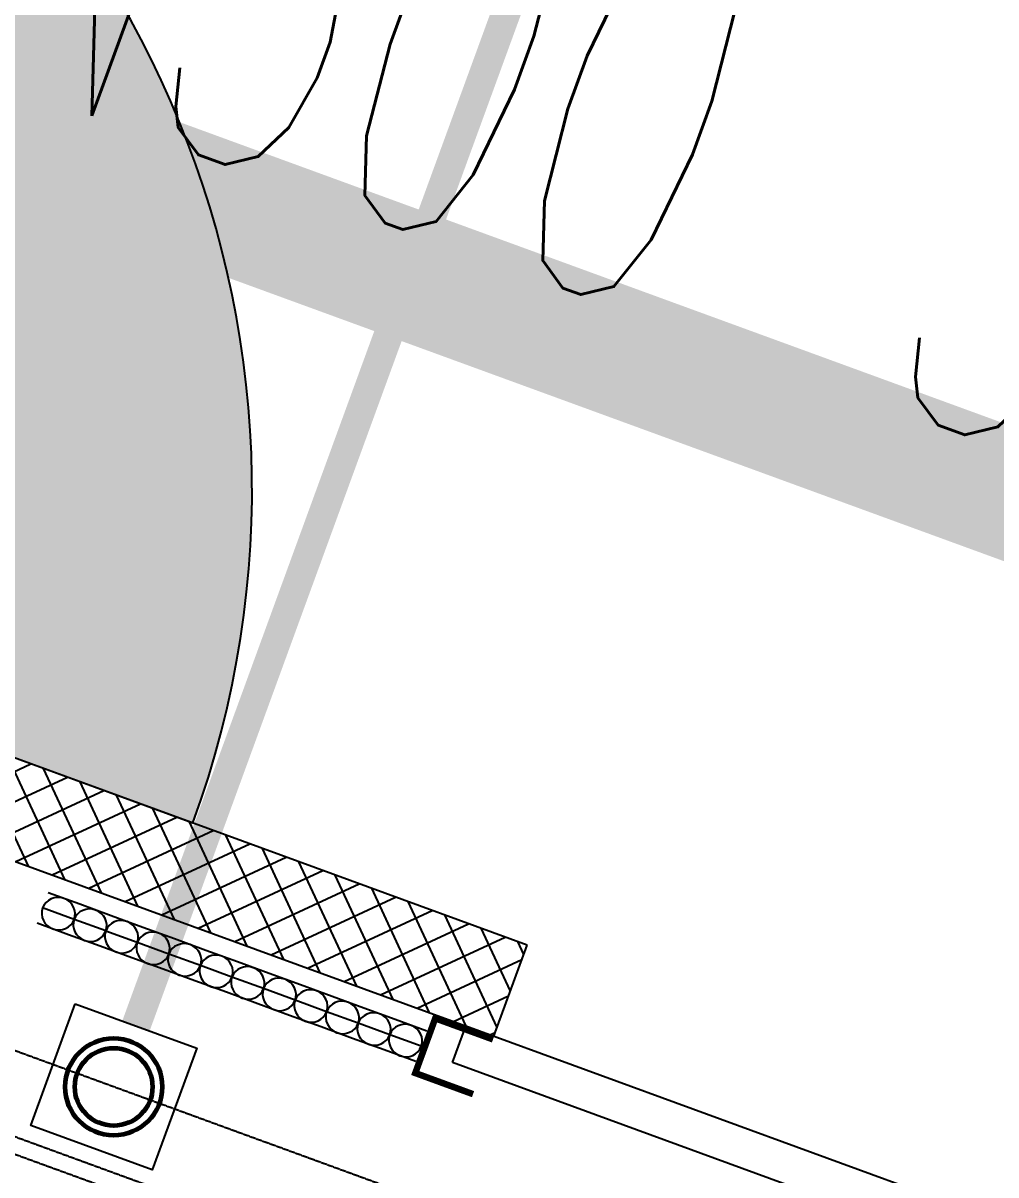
# Model space of a CAD drawing. Extents: x -111898 to 889894, y -2 to 1194865.
# Drawn here: x 599772 to 602778, y 841431 to 844991 of the extents above; entities that cross this region are included whole.
import ezdxf

# ---------------------------------------------------------------- set-up
doc = ezdxf.new("R2010")
doc.units = 0
doc.header["$LTSCALE"] = 10
doc.header["$MEASUREMENT"] = 0
doc.linetypes.add('10平面$0$10平面$0$DASH', pattern=[0.35, 0.25, -0.1])
doc.linetypes.add('10平面$0$DASH', pattern=[0.35, 0.25, -0.1])
doc.layers.get('Defpoints').update_dxf_attribs({"color": 210})
for name, color, linetype in [('0-WALL', 252, 'Continuous'), ('1-单体雨水', 131, 'Continuous'), ('10平面$0$10平面$0$WINDOW', 4, 'Continuous'), ('10平面$0$A-HRAIL', 173, 'Continuous'), ('10平面$0$A-SFCE', 30, 'Continuous'), ('10平面$0$AS-WALL', 40, 'Continuous'), ('10平面$0$PUB_HATCH', 8, 'Continuous'), ('10平面$0$WINDOW', 4, 'Continuous'), ('TEXT_污水', 2, 'Continuous'), ('WALL', 252, 'Continuous')]:
    doc.layers.add(name, color=color, linetype=linetype)
doc.layers.add('GPS-ZF污水', color=2, linetype='TG_W', lineweight=60)
doc.layers.add('LG-ZF雨水', color=4, linetype='Continuous', lineweight=60)
doc.styles.add('_TWT_PIPEDN', font='SIMPLEX', dxfattribs={"width": 0.6, "height": 3, "bigfont": 'HZTXT'})
doc.styles.add('TG_LINETYPE', font='SIMPLEX', dxfattribs={"width": 0.8, "height": 3.5, "bigfont": 'HZTXT'})
doc.linetypes.add('TG_W', pattern='A,2,-0.3,["W",TG_LINETYPE,S=0.1,R=0,X=-0.23,Y=-0.15],0', length=2.3)

# ---------------------------------------------------------------- blocks, each defined once
blk = doc.blocks.new('10平面$0$10平面$0$$DorLib2D$00000126')
at = {"color": 0, "linetype": '10平面$0$10平面$0$DASH'}
for p, q in [((-0.532, 0.9), (0.532, 0.9)), ((-0.532, 0.5), (0.532, 0.5))]:
    blk.add_line(p, q, dxfattribs=at)
at = {"color": 0, "linetype": 'Continuous'}
blk.add_line((0.532, 0.9), (0.532, 0.5), dxfattribs=at)
blk = doc.blocks.new('10平面$0$42343243')
at = {"layer": '10平面$0$PUB_HATCH'}
h = blk.add_hatch(dxfattribs=at)
h.set_pattern_fill('多孔材料', color=256, scale=30, style=0)
h.set_pattern_definition([(45, (60, 0), (-60.000061, 60.000061), []), (135, (60, 0), (-60.000061, -60.000061), [])])
h.paths.add_polyline_path([(-208354.2, 1223170), (-210654.2, 1223170), (-210654.2, 1222870), (-208354.2, 1222870)])
at = {"layer": '10平面$0$AS-WALL'}
for p, q in [((-208354.2, 1223170), (-210654.2, 1223170)), ((-208354.2, 1222870), (-208354.2, 1223170)), ((-210654.2, 1222870), (-208354.2, 1222870))]:
    blk.add_line(p, q, dxfattribs=at)
at = {"layer": '10平面$0$10平面$0$WINDOW', "xscale": 6000, "yscale": 300, "zscale": 300, "rotation": 180}
blk.add_blockref('10平面$0$10平面$0$$DorLib2D$00000126', (-205254.2, 1223020), dxfattribs=at)
blk = doc.blocks.new('10平面$0$3333')
at = {"layer": '10平面$0$A-SFCE', "const_width": 20}
blk.add_lwpolyline([(-227064.2, 766320), (-227064.2, 766510), (-227244.2, 766510), (-227244.2, 766320)], dxfattribs=at)
blk = doc.blocks.new('10平面$0$99平面图例外参$0$$LinePat$圆环')
for points in [[(0, 150), (300, 150)], [(0, 0), (300, 0)], [(0, -150), (300, -150)]]:
    blk.add_lwpolyline(points)
at = {"color": 0}
blk.add_circle((150, 0), 150, dxfattribs=at)
blk = doc.blocks.new('10平面$0$$DorLib2D$00000126')
at = {"color": 0, "linetype": '10平面$0$DASH'}
for p, q in [((-0.532, 0.9), (0.532, 0.9)), ((-0.532, 0.5), (0.532, 0.5))]:
    blk.add_line(p, q, dxfattribs=at)
at = {"color": 0, "linetype": 'Continuous'}
blk.add_line((0.532, 0.9), (0.532, 0.5), dxfattribs=at)

msp = doc.modelspace()

# ---------------------------------------------------------------- hatches: boundary and pattern name
at = {"layer": '0-WALL'}
h = msp.add_hatch(dxfattribs=at)
h.set_pattern_fill('草坪或沼泽', color=8, scale=400, angle=-0.20026)
h.set_pattern_definition([(359.79974, (-824318.4, 704905.5), (1605.5824, 1594.398), [240, -48, 64, -48, 240, -960]), (359.79974, (-824398.3, 704953.8), (1605.5824, 1594.398), [160, -120, 240, -120, 160, -800]), (359.79974, (-823836, 705591.9), (1605.5824, 1594.398), [200, -80, 200, -1120]), (359.79974, (-824634.9, 705914.7), (1605.5824, 1594.398), [80, -160, 80, -1280]), (89.79974, (-824474.9, 705914.1), (-1594.398, 1605.5824), [144, -1456]), (89.79974, (-823998.3, 704952.4), (-1594.398, 1605.5824), [160, -1440]), (89.79974, (-823596, 705591), (-1594.398, 1605.5824), [160, -1440]), (44.79974, (-823790.3, 704935.7), (5.5922, 1599.9902), [160, -2102.7417]), (134.79974, (-824206.3, 704937.2), (-1599.9902, 5.5922), [160, -2102.7417]), (63.23469, (-823838.3, 704943.9), (5.5922, 1599.99023), [160, -3417.7088]), (75.7635, (-823918.27, 704952.15), (5.59221, 1599.99023), [160, -6436.969]), (75.7635, (-823516.03, 705590.75), (5.59221, 1599.99023), [128, -6468.969]), (75.7635, (-824442.9, 705914), (5.59221, 1599.99023), [112, -6484.969]), (103.835987, (-824078.27, 704952.7), (5.59221, 1599.99023), [160, -6436.969]), (103.835987, (-823676.03, 705591.3), (5.59221, 1599.99023), [128, -6468.969]), (103.835987, (-824506.9, 705914.2), (5.59221, 1599.99023), [112, -6484.969]), (116.364795, (-824158.3, 704945), (5.5922, 1599.99023), [160, -3417.7069])])
edge = h.paths.add_edge_path()
edge.add_line((741503.08, 933538.38), (741712.87, 934018.57))
edge.add_line((741712.87, 934018.57), (745060.96, 941812.89))
edge.add_line((745060.96, 941812.89), (766890.86, 1001849.76))
edge.add_line((766890.86, 1001849.76), (760346.98, 1016169.02))
edge.add_line((760346.98, 1016169.02), (737579.78, 1026362.54))
edge.add_line((737579.78, 1026362.54), (720756.11, 1037729.77))
edge.add_line((720756.11, 1037729.77), (653654.65, 1067773.01))
edge.add_line((653654.65, 1067773.01), (467795.25, 820503.81))
edge.add_line((467795.25, 820503.81), (468143.58, 820404.89))
edge.add_line((468143.58, 820404.89), (647181.92, 1058601.18))
edge.add_line((647181.92, 1058601.18), (648464.56, 1058132.56))
edge.add_line((648464.56, 1058132.56), (650350.23, 1063296.8))
edge.add_line((650350.23, 1063296.8), (720796.15, 1037558.69))
edge.add_line((720796.15, 1037558.69), (718909.6, 1032395.07))
edge.add_line((718909.6, 1032395.07), (725484.49, 1029992.9))
edge.add_line((725484.49, 1029992.9), (726513.26, 1032808.65))
edge.add_line((726513.26, 1032808.65), (729331.07, 1031779.14))
edge.add_line((729331.07, 1031779.14), (728302.36, 1028963.46))
edge.add_line((728302.36, 1028963.46), (747084.56, 1022101.19))
edge.add_line((747084.56, 1022101.19), (755217.14, 1018452.95))
edge.add_arc((743028.5, 1006160.87), 17310.64, -14.619994, 45.242091, ccw=False)
edge.add_line((759778.64, 1001791.54), (760685.99, 1001458.08))
edge.add_line((760685.99, 1001458.08), (765094.65, 999847.31))
edge.add_line((765094.65, 999847.31), (740941.69, 933744.02))
edge.add_line((740941.69, 933744.02), (741503.08, 933538.38))
h = msp.add_hatch(dxfattribs=at)
h.set_pattern_fill('草坪或沼泽', color=8, scale=400, angle=-0.20026)
h.set_pattern_definition([(359.79974, (-824318.4, 704905.5), (1605.5824, 1594.398), [240, -48, 64, -48, 240, -960]), (359.79974, (-824398.3, 704953.8), (1605.5824, 1594.398), [160, -120, 240, -120, 160, -800]), (359.79974, (-823836, 705591.9), (1605.5824, 1594.398), [200, -80, 200, -1120]), (359.79974, (-824634.9, 705914.7), (1605.5824, 1594.398), [80, -160, 80, -1280]), (89.79974, (-824474.9, 705914.1), (-1594.398, 1605.5824), [144, -1456]), (89.79974, (-823998.3, 704952.4), (-1594.398, 1605.5824), [160, -1440]), (89.79974, (-823596, 705591), (-1594.398, 1605.5824), [160, -1440]), (44.79974, (-823790.3, 704935.7), (5.5922, 1599.9902), [160, -2102.7417]), (134.79974, (-824206.3, 704937.2), (-1599.9902, 5.5922), [160, -2102.7417]), (63.23469, (-823838.3, 704943.9), (5.5922, 1599.99023), [160, -3417.7088]), (75.7635, (-823918.27, 704952.15), (5.59221, 1599.99023), [160, -6436.969]), (75.7635, (-823516.03, 705590.75), (5.59221, 1599.99023), [128, -6468.969]), (75.7635, (-824442.9, 705914), (5.59221, 1599.99023), [112, -6484.969]), (103.835987, (-824078.27, 704952.7), (5.59221, 1599.99023), [160, -6436.969]), (103.835987, (-823676.03, 705591.3), (5.59221, 1599.99023), [128, -6468.969]), (103.835987, (-824506.9, 705914.2), (5.59221, 1599.99023), [112, -6484.969]), (116.364795, (-824158.3, 704945), (5.5922, 1599.99023), [160, -3417.7069])])
edge = h.paths.add_edge_path()
edge.add_line((598635.68, 846316.68), (564318.76, 858858.03))
edge.add_arc((563289.22, 856040.22), 3000, 69.92932, 159.92932)
edge.add_line((560471.41, 857069.76), (600296.56, 842519.24))
edge.add_arc((597478.74, 843548.74), 3000, -20.0699, 67.31611)

# ---------------------------------------------------------------- linework, layer by layer
msp.add_lwpolyline([(598635.68, 846316.68), (564318.76, 858858.03, 0.4142136), (560471.41, 857069.76), (600296.56, 842519.24, 0.4009132)], format="xyb", close=True, dxfattribs=at)
at = {"layer": '1-单体雨水', "const_width": 90}
msp.add_lwpolyline([(600120.46, 841891.53), (601691.65, 846191.94)], dxfattribs=at)
at = {"layer": 'Defpoints', "color": 7}
msp.add_lwpolyline([(599932.6, 841960.17), (600308.31, 841822.9), (600171.04, 841447.19), (599795.33, 841584.46)], close=True, dxfattribs=at)
at = {"layer": 'GPS-ZF污水', "ltscale": 0.1, "const_width": 400}
msp.add_lwpolyline([(596364.28, 845893.49), (628111.69, 834294.25)], dxfattribs=at)
at = {"layer": 'LG-ZF雨水'}
for radius in [150, 120]:
    msp.add_circle((600051.82, 841703.68), radius, dxfattribs=at)
at = {"layer": 'WALL', "color": 8, "linetype": '10平面$0$DASH'}
for p, q in [((519781.97, 870711.68), (669314.13, 816078.59)), ((607941.71, 838821.03), (591316.59, 844895.18)), ((607855.92, 838586.21), (591230.8, 844660.37))]:
    msp.add_line(p, q, dxfattribs=at)

# ---------------------------------------------------------------- block references
at = {"layer": '10平面$0$A-HRAIL', "xscale": -0.3461108940497231, "yscale": 0.3333333333333334, "zscale": 0.3333333333333333, "rotation": 339.9297114343896}
for p in [(599929.75, 842220.93), (600027.28, 842185.3), (600124.8, 842149.66), (600222.33, 842114.03), (600319.86, 842078.4), (600417.39, 842042.77), (600514.91, 842007.13), (600612.44, 841971.5), (600709.97, 841935.87), (600807.5, 841900.23), (600905.02, 841864.6), (601002.55, 841828.97)]:
    msp.add_blockref('10平面$0$99平面图例外参$0$$LinePat$圆环', p, dxfattribs=at)
at = {"layer": '10平面$0$A-SFCE', "rotation": 69.9297114345931}
msp.add_blockref('10平面$0$3333', (1398929.52, 792145.25), dxfattribs=at)
at = {"layer": '10平面$0$WINDOW', "xscale": 6000, "yscale": 300, "zscale": 300, "rotation": 159.9297114489383}
msp.add_blockref('10平面$0$$DorLib2D$00000126', (604190, 840936.95), dxfattribs=at)
at = {"layer": 'WALL', "color": 8, "rotation": 339.9297114345931}
msp.add_blockref('10平面$0$42343243', (377272.54, -378249.52), dxfattribs=at)

# ---------------------------------------------------------------- texts
at = {"layer": 'TEXT_污水', "style": '_TWT_PIPEDN', "width": 0.557143}
for s, p in [('DN300', (598912.59, 845095.52)), ('3', (602379.86, 843828.72))]:
    msp.add_text(s, height=1225, rotation=339.92971, dxfattribs=at).set_placement(p)

doc.saveas('drawing.dxf')
